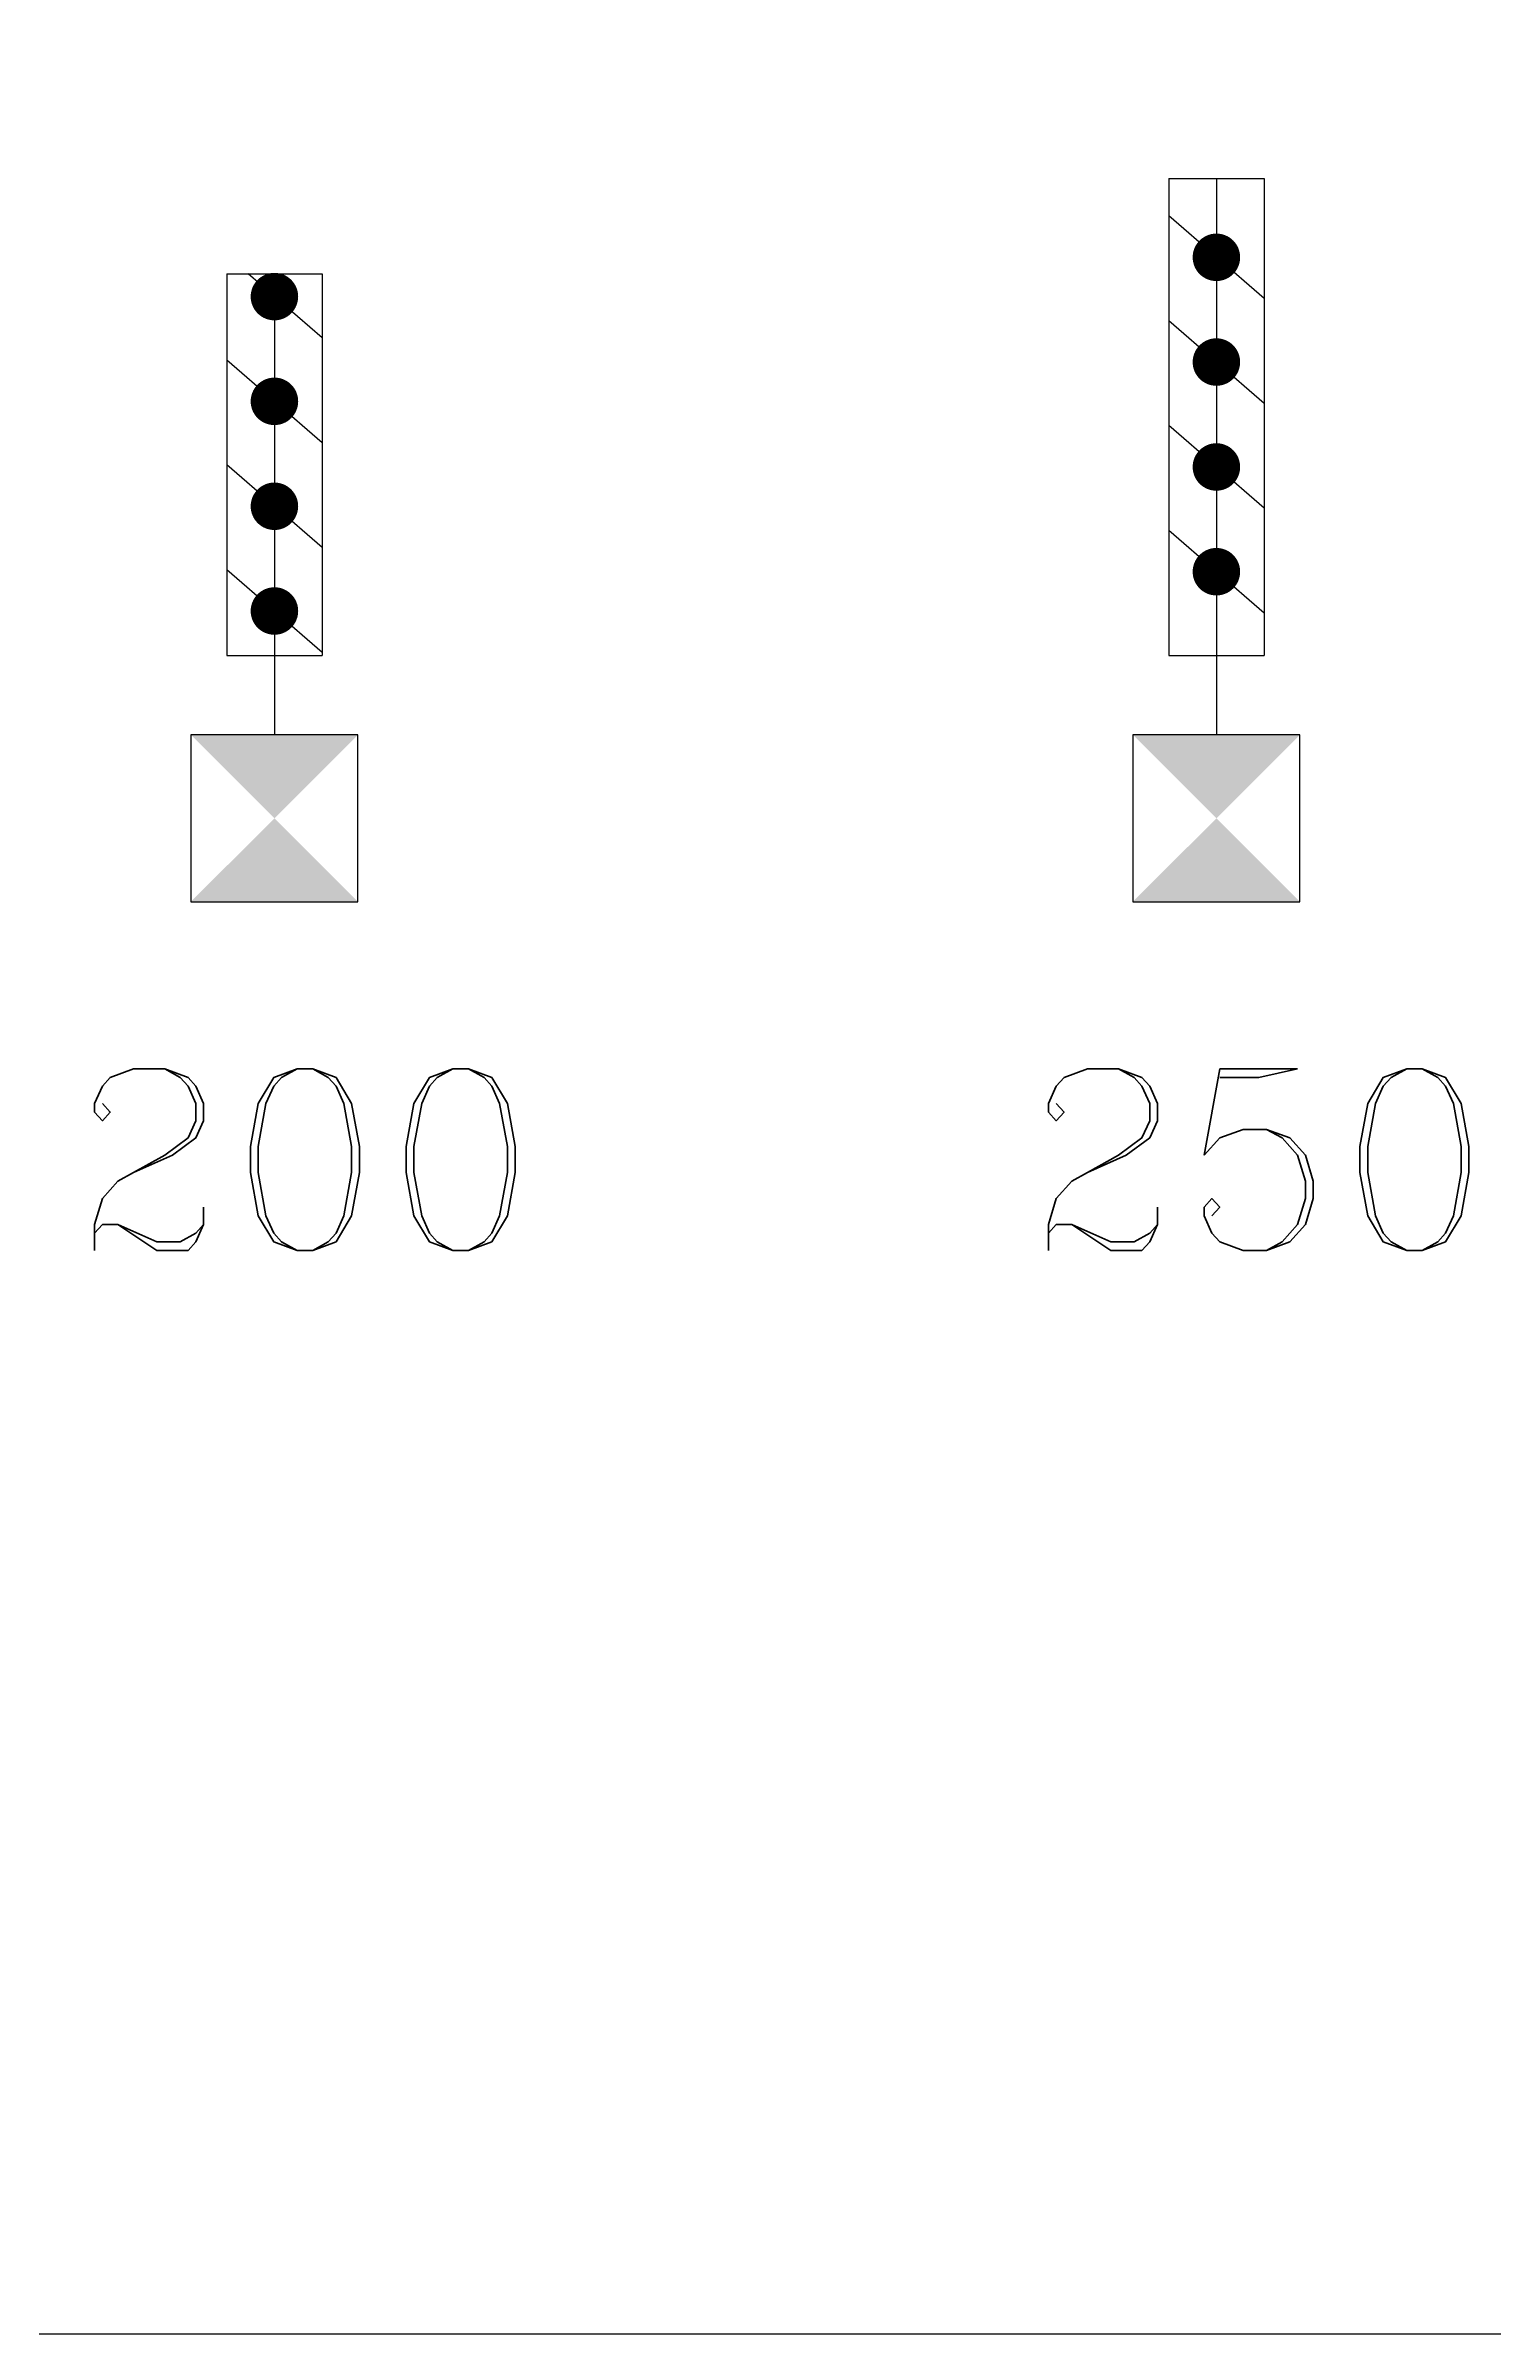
# Model space of a CAD drawing. Extents: x 462150 to 608263, y 35809 to 85242.
# Drawn here: x 510648 to 511408, y 66699 to 67899 of the extents above; entities that cross this region are included whole.
import ezdxf

# ---------------------------------------------------------------- set-up
doc = ezdxf.new("R2010")
doc.units = 0
doc.header["$LTSCALE"] = 500
doc.header["$MEASUREMENT"] = 0
for name, color, linetype in [('AC-DAMPER', 2, 'Continuous'), ('AC.VD.', 41, 'Continuous'), ('PL-W-TEXT', 7, 'Continuous')]:
    doc.layers.add(name, color=color, linetype=linetype)
doc.styles.add('FF-LOOP', font='romanc.shx', dxfattribs={"height": 2})
doc.styles.add('ROMAND', font='sanss___.ttf', dxfattribs={"height": 0.3})
doc.styles.add('ROMANS', font='romans.shx', dxfattribs={"width": 0.8, "height": 100})

# ---------------------------------------------------------------- blocks, each defined once
blk = doc.blocks.new('MD-200')
at = {"layer": 'AC-DAMPER'}
for p, q in [((129.1, 43.8), (41.6, 43.8)), ((41.6, 43.8), (41.6, -43.8)), ((129.1, -43.8), (129.1, 43.8)), ((-200, -25), (-200, 25)), ((-200, 25), (0, 25)), ((-166.5, 25), (-200, -13.7)), ((-111.5, 25), (-154.8, -25)), ((-56.6, 25), (-99.9, -25)), ((-1.6, 25), (-44.9, -25)), ((0, -25), (0, 25)), ((-200, 0), (41.6, 0)), ((-200, -25), (0, -25)), ((41.6, -43.8), (129.1, -43.8))]:
    blk.add_line(p, q, dxfattribs=at)
at = {"layer": 'AC-DAMPER', "const_width": 12.5}
for points in [[(-188.1, 6.2, -1), (-188.1, -6.2, -1)], [(-133.2, 6.2, -1), (-133.2, -6.2, -1)], [(-78.2, 6.2, -1), (-78.2, -6.2, -1)], [(-23.3, 6.2, -1), (-23.3, -6.2, -1)]]:
    blk.add_lwpolyline(points, format="xyb", close=True, dxfattribs=at)
at = {"layer": 'AC-DAMPER'}
blk.add_solid([(41.6, -43.8), (41.6, 43.8), (129.1, 43.8), (129.1, -43.8)], dxfattribs=at)
at = {"layer": 'AC-DAMPER', "text_generation_flag": 4, "width": 1}
for style, p in [('ROMANS', (41.6, 43.8)), ('ROMANS', (41.6, 0.5)), ('ROMAND', (41.6, -43.8))]:
    blk.add_text('a', height=0.005, rotation=90, dxfattribs=dict(at, style=style)).set_placement(p)
blk = doc.blocks.new('MD-250')
at = {"layer": 'AC-DAMPER'}
for p, q in [((129.1, 43.8), (41.6, 43.8)), ((41.6, 43.8), (41.6, -43.8)), ((129.1, -43.8), (129.1, 43.8)), ((-250, -25), (-250, 25)), ((-250, 25), (0, 25)), ((-187.1, 25), (-230.4, -25)), ((-132.1, 25), (-175.4, -25)), ((-77.2, 25), (-120.5, -25)), ((-22.2, 25), (-65.5, -25)), ((0, -25), (0, 25)), ((-250, 0), (41.6, 0)), ((-250, -25), (0, -25)), ((41.6, -43.8), (129.1, -43.8))]:
    blk.add_line(p, q, dxfattribs=at)
at = {"layer": 'AC-DAMPER', "const_width": 12.5}
for points in [[(-208.7, 6.2, -1), (-208.7, -6.2, -1)], [(-153.8, 6.2, -1), (-153.8, -6.2, -1)], [(-98.8, 6.2, -1), (-98.8, -6.2, -1)], [(-43.9, 6.2, -1), (-43.9, -6.2, -1)]]:
    blk.add_lwpolyline(points, format="xyb", close=True, dxfattribs=at)
at = {"layer": 'AC-DAMPER'}
blk.add_solid([(41.6, -43.8), (41.6, 43.8), (129.1, 43.8), (129.1, -43.8)], dxfattribs=at)
at = {"layer": 'AC-DAMPER', "text_generation_flag": 4, "width": 1}
for style, p in [('ROMANS', (41.6, 43.8)), ('ROMANS', (41.6, 0.5)), ('ROMAND', (41.6, -43.8))]:
    blk.add_text('a', height=0.005, rotation=90, dxfattribs=dict(at, style=style)).set_placement(p)

msp = doc.modelspace()

# ---------------------------------------------------------------- linework, layer by layer
msp.add_lwpolyline([(509405.5, 70606), (523222.2, 70606), (523222.2, 66699.1), (509405.5, 66699.1)], close=True)

# ---------------------------------------------------------------- block references
at = {"layer": 'AC.VD.', "rotation": 270}
for name, p in [('MD-250', (511262, 67579.1)), ('MD-200', (510768.2, 67579.1))]:
    msp.add_blockref(name, p, dxfattribs=at)

# ---------------------------------------------------------------- texts
at = {"layer": 'PL-W-TEXT', "style": 'FF-LOOP'}
for s, p in [('200', (510661.7, 67267.2)), ('250', (511161.7, 67267.2))]:
    msp.add_text(s, height=95.26, dxfattribs=at).set_placement(p)

doc.saveas('drawing.dxf')
